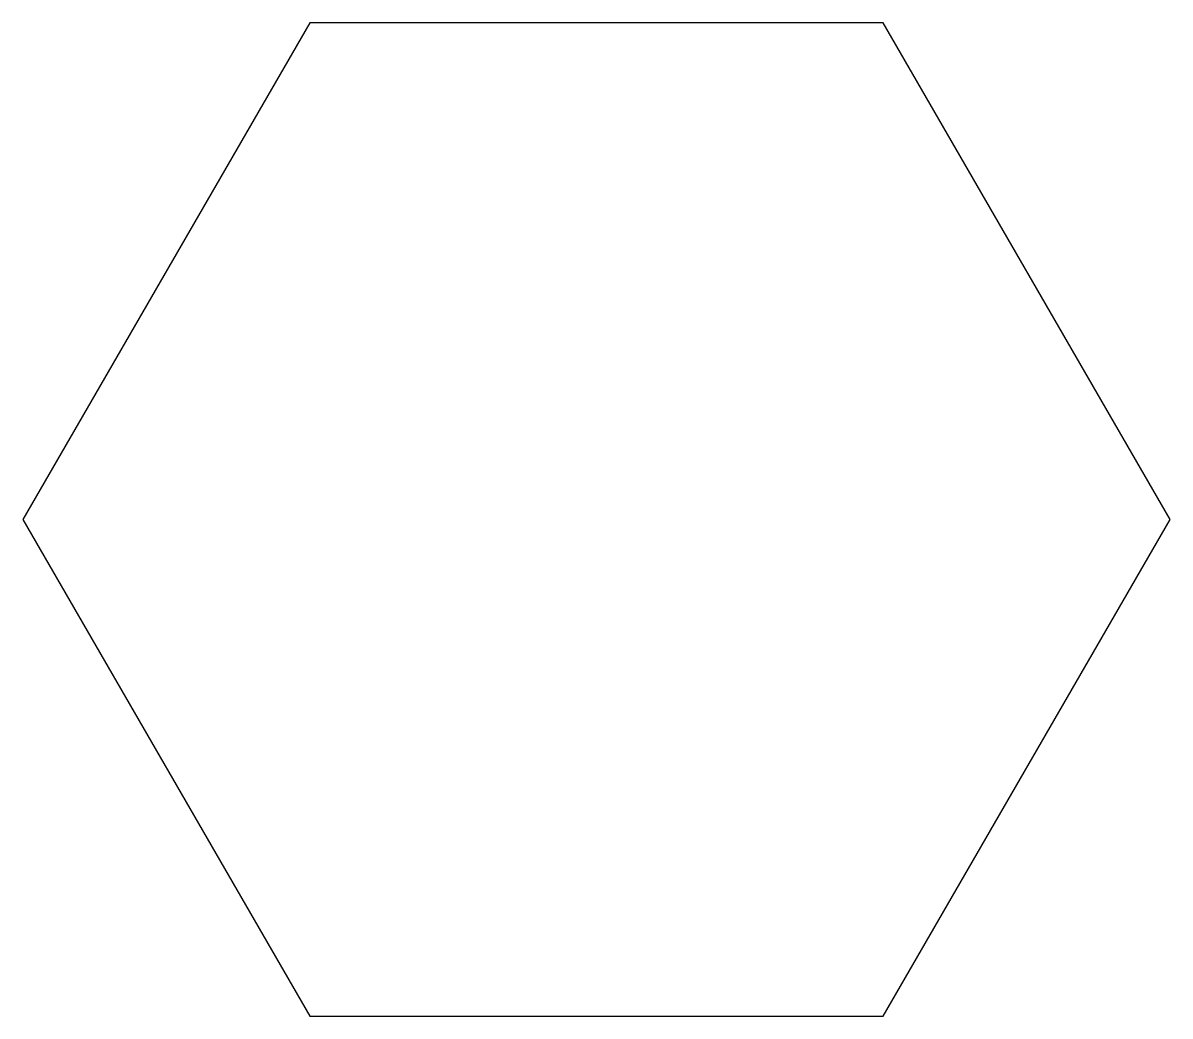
# Model space of a CAD drawing. Header units: millimetres. Extents: x 137.5 to 187.5, y 0 to 43.3.
import ezdxf

# ---------------------------------------------------------------- set-up
doc = ezdxf.new("R2010")
doc.units = ezdxf.units.MM
doc.layers.get('0').update_dxf_attribs({"linetype": 'CONTINUOUS'})

msp = doc.modelspace()

# ---------------------------------------------------------------- linework, layer by layer
msp.add_lwpolyline([(150, 0), (175, 0), (187.5, 21.651), (175, 43.301), (150, 43.301), (137.5, 21.651)], close=True)

doc.saveas('drawing.dxf')
